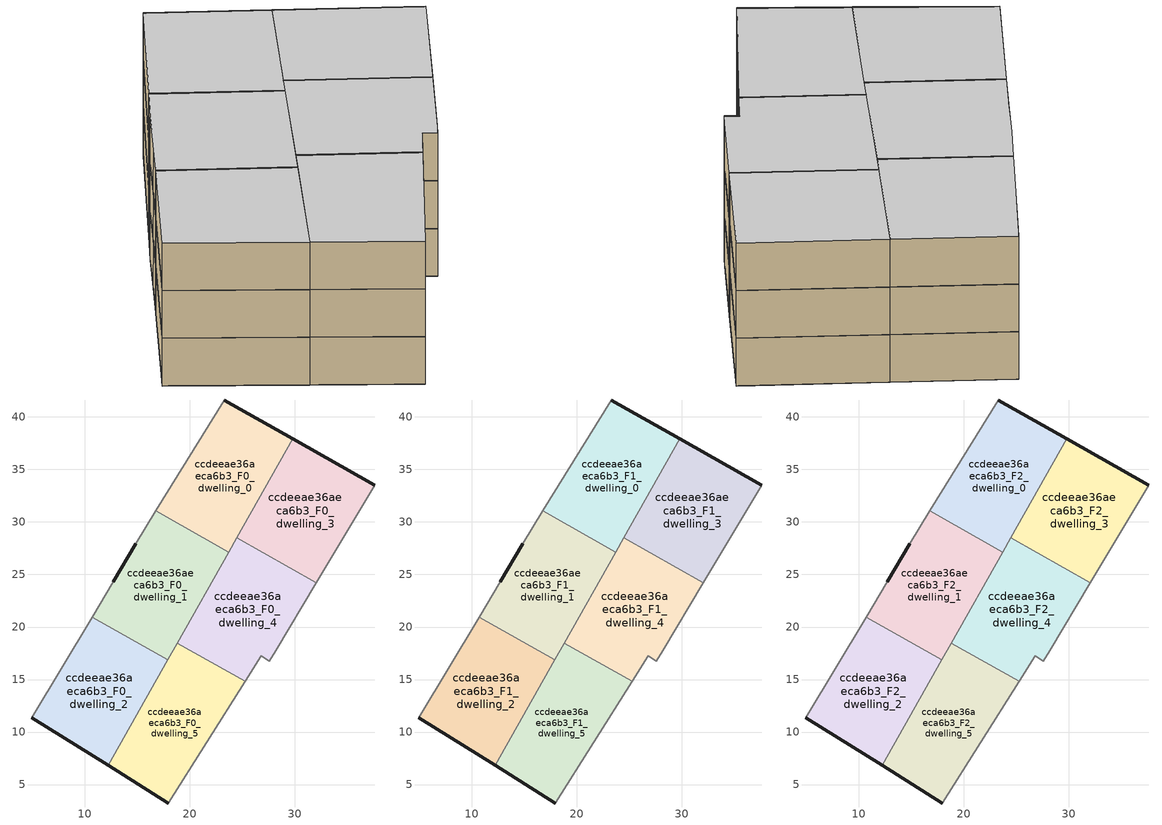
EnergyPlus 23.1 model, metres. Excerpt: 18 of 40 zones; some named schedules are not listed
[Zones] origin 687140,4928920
ccdeeae36aeca6b3_F0_dwelling_0
 floor ground (EU_floor_Construction): 23.72,27.13 29.82,37.92 23.31,41.61 16.79,31.05 z0
 wall outside (EU_wall_Construction): 23.31,41.61 29.82,37.92 z0:3
 wall to ccdeeae36aeca6b3_F0_dwelling_1 (EU_wall_Construction): 23.72,27.13 16.79,31.05 z0:3
 wall adiabatic (EU_wall_Construction): 16.79,31.05 23.31,41.61 z0:3
 wall to ccdeeae36aeca6b3_F0_dwelling_3 (EU_wall_Construction): 29.82,37.92 24.49,28.49 z0:3
 wall to ccdeeae36aeca6b3_F0_dwelling_4 (EU_wall_Construction): 24.49,28.49 23.72,27.13 z0:3
ccdeeae36aeca6b3_F0_dwelling_1
 floor ground (EU_floor_Construction): 17.92,16.87 23.72,27.13 16.79,31.05 14.88,27.95 12.74,24.31 10.72,20.95 z0
 wall outside (EU_wall_Construction): 12.74,24.31 14.88,27.95 z0:3
 wall to ccdeeae36aeca6b3_F0_dwelling_2 (EU_wall_Construction): 17.92,16.87 10.72,20.95 z0:3
 wall adiabatic (EU_wall_Construction): 10.72,20.95 12.74,24.31 / 14.88,27.95 16.79,31.05 z0:3
 wall to ccdeeae36aeca6b3_F0_dwelling_4 (EU_wall_Construction): 23.72,27.13 18.83,18.47 z0:3
 wall to ccdeeae36aeca6b3_F0_dwelling_5 (EU_wall_Construction): 18.83,18.47 17.92,16.87 z0:3
ccdeeae36aeca6b3_F0_dwelling_2
 floor ground (EU_floor_Construction): 12.24,6.82 17.92,16.87 10.72,20.95 4.95,11.38 z0
 wall outside (EU_wall_Construction): 12.24,6.82 4.95,11.38 z0:3
 wall adiabatic (EU_wall_Construction): 4.95,11.38 10.72,20.95 z0:3
 wall to ccdeeae36aeca6b3_F0_dwelling_5 (EU_wall_Construction): 17.92,16.87 12.24,6.82 z0:3
ccdeeae36aeca6b3_F0_dwelling_3
 floor ground (EU_floor_Construction): 32.07,24.21 37.65,33.49 29.82,37.92 24.49,28.49 z0
 wall outside (EU_wall_Construction): 29.82,37.92 37.65,33.49 z0:3
 wall to ccdeeae36aeca6b3_F0_dwelling_4 (EU_wall_Construction): 32.07,24.21 24.49,28.49 z0:3
 wall adiabatic (EU_wall_Construction): 37.65,33.49 32.07,24.21 z0:3
ccdeeae36aeca6b3_F0_dwelling_4
 floor ground (EU_floor_Construction): 28.19,17.75 32.07,24.21 24.49,28.49 18.83,18.47 25.28,14.83 26.82,17.25 27.57,16.75 z0
 wall adiabatic (EU_wall_Construction): 32.07,24.21 28.19,17.75 27.57,16.75 26.82,17.25 25.28,14.83 z0:3
 wall to ccdeeae36aeca6b3_F0_dwelling_5 (EU_wall_Construction): 25.28,14.83 18.83,18.47 z0:3
ccdeeae36aeca6b3_F0_dwelling_5
 floor ground (EU_floor_Construction): 17.94,3.25 25.28,14.83 18.83,18.47 12.24,6.82 z0
 wall outside (EU_wall_Construction): 17.94,3.25 12.24,6.82 z0:3
 wall adiabatic (EU_wall_Construction): 25.28,14.83 17.94,3.25 z0:3
ccdeeae36aeca6b3_F1_dwelling_0
 floor to ccdeeae36aeca6b3_F0_dwelling_0 (EU_floor_Construction): 23.72,27.13 29.82,37.92 23.31,41.61 16.79,31.05 z3
 wall outside (EU_wall_Construction): 23.31,41.61 29.82,37.92 z3:6
 wall to ccdeeae36aeca6b3_F1_dwelling_1 (EU_wall_Construction): 23.72,27.13 16.79,31.05 z3:6
 wall adiabatic (EU_wall_Construction): 16.79,31.05 23.31,41.61 z3:6
 wall to ccdeeae36aeca6b3_F1_dwelling_3 (EU_wall_Construction): 29.82,37.92 24.49,28.49 z3:6
 wall to ccdeeae36aeca6b3_F1_dwelling_4 (EU_wall_Construction): 24.49,28.49 23.72,27.13 z3:6
ccdeeae36aeca6b3_F1_dwelling_1
 floor to ccdeeae36aeca6b3_F0_dwelling_1 (EU_floor_Construction): 17.92,16.87 23.72,27.13 16.79,31.05 14.88,27.95 12.74,24.31 10.72,20.95 z3
 wall outside (EU_wall_Construction): 12.74,24.31 14.88,27.95 z3:6
 wall to ccdeeae36aeca6b3_F1_dwelling_2 (EU_wall_Construction): 17.92,16.87 10.72,20.95 z3:6
 wall adiabatic (EU_wall_Construction): 10.72,20.95 12.74,24.31 / 14.88,27.95 16.79,31.05 z3:6
 wall to ccdeeae36aeca6b3_F1_dwelling_4 (EU_wall_Construction): 23.72,27.13 18.83,18.47 z3:6
 wall to ccdeeae36aeca6b3_F1_dwelling_5 (EU_wall_Construction): 18.83,18.47 17.92,16.87 z3:6
ccdeeae36aeca6b3_F1_dwelling_2
 floor to ccdeeae36aeca6b3_F0_dwelling_2 (EU_floor_Construction): 12.24,6.82 17.92,16.87 10.72,20.95 4.95,11.38 z3
 wall outside (EU_wall_Construction): 12.24,6.82 4.95,11.38 z3:6
 wall adiabatic (EU_wall_Construction): 4.95,11.38 10.72,20.95 z3:6
 wall to ccdeeae36aeca6b3_F1_dwelling_5 (EU_wall_Construction): 17.92,16.87 12.24,6.82 z3:6
ccdeeae36aeca6b3_F1_dwelling_3
 floor to ccdeeae36aeca6b3_F0_dwelling_3 (EU_floor_Construction): 32.07,24.21 37.65,33.49 29.82,37.92 24.49,28.49 z3
 wall outside (EU_wall_Construction): 29.82,37.92 37.65,33.49 z3:6
 wall to ccdeeae36aeca6b3_F1_dwelling_4 (EU_wall_Construction): 32.07,24.21 24.49,28.49 z3:6
 wall adiabatic (EU_wall_Construction): 37.65,33.49 32.07,24.21 z3:6
ccdeeae36aeca6b3_F1_dwelling_4
 floor to ccdeeae36aeca6b3_F0_dwelling_4 (EU_floor_Construction): 28.19,17.75 32.07,24.21 24.49,28.49 18.83,18.47 25.28,14.83 26.82,17.25 27.57,16.75 z3
 wall adiabatic (EU_wall_Construction): 32.07,24.21 28.19,17.75 27.57,16.75 26.82,17.25 25.28,14.83 z3:6
 wall to ccdeeae36aeca6b3_F1_dwelling_5 (EU_wall_Construction): 25.28,14.83 18.83,18.47 z3:6
ccdeeae36aeca6b3_F1_dwelling_5
 floor to ccdeeae36aeca6b3_F0_dwelling_5 (EU_floor_Construction): 17.94,3.25 25.28,14.83 18.83,18.47 12.24,6.82 z3
 wall outside (EU_wall_Construction): 17.94,3.25 12.24,6.82 z3:6
 wall adiabatic (EU_wall_Construction): 25.28,14.83 17.94,3.25 z3:6
ccdeeae36aeca6b3_F2_dwelling_0
 floor to ccdeeae36aeca6b3_F1_dwelling_0 (EU_floor_Construction): 23.72,27.13 29.82,37.92 23.31,41.61 16.79,31.05 z6
 wall outside (EU_wall_Construction): 23.31,41.61 29.82,37.92 z6:9
 wall to ccdeeae36aeca6b3_F2_dwelling_1 (EU_wall_Construction): 23.72,27.13 16.79,31.05 z6:9
 wall adiabatic (EU_wall_Construction): 16.79,31.05 23.31,41.61 z6:9
 wall to ccdeeae36aeca6b3_F2_dwelling_3 (EU_wall_Construction): 29.82,37.92 24.49,28.49 z6:9
 wall to ccdeeae36aeca6b3_F2_dwelling_4 (EU_wall_Construction): 24.49,28.49 23.72,27.13 z6:9
 ceiling to ccdeeae36aeca6b3_F3_dwelling_0 (EU_floor_Construction): 29.82,37.92 23.72,27.13 16.79,31.05 23.31,41.61 z9
ccdeeae36aeca6b3_F2_dwelling_1
 floor to ccdeeae36aeca6b3_F1_dwelling_1 (EU_floor_Construction): 17.92,16.87 23.72,27.13 16.79,31.05 14.88,27.95 12.74,24.31 10.72,20.95 z6
 wall outside (EU_wall_Construction): 12.74,24.31 14.88,27.95 z6:9
 wall to ccdeeae36aeca6b3_F2_dwelling_2 (EU_wall_Construction): 17.92,16.87 10.72,20.95 z6:9
 wall adiabatic (EU_wall_Construction): 10.72,20.95 12.74,24.31 / 14.88,27.95 16.79,31.05 z6:9
 wall to ccdeeae36aeca6b3_F2_dwelling_4 (EU_wall_Construction): 23.72,27.13 18.83,18.47 z6:9
 wall to ccdeeae36aeca6b3_F2_dwelling_5 (EU_wall_Construction): 18.83,18.47 17.92,16.87 z6:9
 ceiling to ccdeeae36aeca6b3_F3_dwelling_1 (EU_floor_Construction): 23.72,27.13 17.92,16.87 10.72,20.95 12.74,24.31 14.88,27.95 16.79,31.05 z9
ccdeeae36aeca6b3_F2_dwelling_2
 floor to ccdeeae36aeca6b3_F1_dwelling_2 (EU_floor_Construction): 12.24,6.82 17.92,16.87 10.72,20.95 4.95,11.38 z6
 wall outside (EU_wall_Construction): 12.24,6.82 4.95,11.38 z6:9
 wall adiabatic (EU_wall_Construction): 4.95,11.38 10.72,20.95 z6:9
 wall to ccdeeae36aeca6b3_F2_dwelling_5 (EU_wall_Construction): 17.92,16.87 12.24,6.82 z6:9
 ceiling to ccdeeae36aeca6b3_F3_dwelling_2 (EU_floor_Construction): 17.92,16.87 12.24,6.82 4.95,11.38 10.72,20.95 z9
ccdeeae36aeca6b3_F2_dwelling_3
 floor to ccdeeae36aeca6b3_F1_dwelling_3 (EU_floor_Construction): 32.07,24.21 37.65,33.49 29.82,37.92 24.49,28.49 z6
 wall outside (EU_wall_Construction): 29.82,37.92 37.65,33.49 z6:9
 wall to ccdeeae36aeca6b3_F2_dwelling_4 (EU_wall_Construction): 32.07,24.21 24.49,28.49 z6:9
 wall adiabatic (EU_wall_Construction): 37.65,33.49 32.07,24.21 z6:9
 ceiling to ccdeeae36aeca6b3_F3_dwelling_3 (EU_floor_Construction): 37.65,33.49 32.07,24.21 24.49,28.49 29.82,37.92 z9
ccdeeae36aeca6b3_F2_dwelling_4
 floor to ccdeeae36aeca6b3_F1_dwelling_4 (EU_floor_Construction): 28.19,17.75 32.07,24.21 24.49,28.49 18.83,18.47 25.28,14.83 26.82,17.25 27.57,16.75 z6
 wall adiabatic (EU_wall_Construction): 32.07,24.21 28.19,17.75 27.57,16.75 26.82,17.25 25.28,14.83 z6:9
 wall to ccdeeae36aeca6b3_F2_dwelling_5 (EU_wall_Construction): 25.28,14.83 18.83,18.47 z6:9
 ceiling to ccdeeae36aeca6b3_F3_dwelling_4 (EU_floor_Construction): 32.07,24.21 28.19,17.75 27.57,16.75 26.82,17.25 25.28,14.83 18.83,18.47 24.49,28.49 z9
ccdeeae36aeca6b3_F2_dwelling_5
 floor to ccdeeae36aeca6b3_F1_dwelling_5 (EU_floor_Construction): 17.94,3.25 25.28,14.83 18.83,18.47 12.24,6.82 z6
 wall outside (EU_wall_Construction): 17.94,3.25 12.24,6.82 z6:9
 wall adiabatic (EU_wall_Construction): 25.28,14.83 17.94,3.25 z6:9
 ceiling to ccdeeae36aeca6b3_F3_dwelling_5 (EU_floor_Construction): 25.28,14.83 17.94,3.25 12.24,6.82 18.83,18.47 z9
[Building]
EU S2 Campaign: North Axis=0; Terrain=City; Solar Distribution=FullExterior
[Site:Location]
Bologna: Latitude=44.5; Longitude=11.25; Time Zone=1; Elevation=37
[SizingPeriod:WeatherFileDays]
AnnualSizingPeriod: Begin Month=1; Begin Day of Month=1; End Month=12; End Day of Month=31; Day of Week for Start Day=Monday; Use Weather File Daylight Saving Period=No; Use Weather File Rain and Snow Indicators=No
[MATERIAL]
EU_InternalMass_Material: Roughness=MediumRough; Thickness=0.1; Conductivity=1; Density=1800; Specific Heat=900; Thermal Absorptance=0.9; Solar Absorptance=0.7; Visible Absorptance=0.7
[MATERIAL:NOMASS] Roughness=MediumRough; Thermal Absorptance=0.9; Solar Absorptance=0.7; Visible Absorptance=0.7
Name | Thermal Resistance
EU_wall_NoMass | 0.890213
EU_floor_NoMass | 0.79516
[CONSTRUCTION]
EU_wall_Construction: EU_wall_NoMass
EU_floor_Construction: EU_floor_NoMass
EU_InternalMass_Construction: EU_InternalMass_Material
[ZONE] Type=1; Multiplier=1; Ceiling Height=autocalculate; Floor Area=autocalculate; Part of Total Floor Area=Yes
Name | Volume
ccdeeae36aeca6b3_F0_dwelling_0; ccdeeae36aeca6b3_F1_dwelling_0; ccdeeae36aeca6b3_F2_dwelling_0 | 287.355
ccdeeae36aeca6b3_F0_dwelling_1; ccdeeae36aeca6b3_F1_dwelling_1; ccdeeae36aeca6b3_F2_dwelling_1 | 287.347
ccdeeae36aeca6b3_F0_dwelling_2; ccdeeae36aeca6b3_F1_dwelling_2; ccdeeae36aeca6b3_F2_dwelling_2 | 287.35
ccdeeae36aeca6b3_F0_dwelling_3; ccdeeae36aeca6b3_F1_dwelling_3; ccdeeae36aeca6b3_F2_dwelling_3 | 287.332
ccdeeae36aeca6b3_F0_dwelling_4; ccdeeae36aeca6b3_F1_dwelling_4; ccdeeae36aeca6b3_F2_dwelling_4 | 287.322
ccdeeae36aeca6b3_F0_dwelling_5; ccdeeae36aeca6b3_F1_dwelling_5; ccdeeae36aeca6b3_F2_dwelling_5 | 287.315
[INTERNALMASS] Construction=EU_InternalMass_Construction
Name | Zone or ZoneList | Surface Area
ccdeeae36aeca6b3_F0_dwelling_0_EU_InternalMass | ccdeeae36aeca6b3_F0_dwelling_0 | 95.7849
ccdeeae36aeca6b3_F0_dwelling_1_EU_InternalMass | ccdeeae36aeca6b3_F0_dwelling_1 | 95.7827
ccdeeae36aeca6b3_F0_dwelling_2_EU_InternalMass | ccdeeae36aeca6b3_F0_dwelling_2 | 95.7835
ccdeeae36aeca6b3_F0_dwelling_3_EU_InternalMass | ccdeeae36aeca6b3_F0_dwelling_3 | 95.7775
ccdeeae36aeca6b3_F0_dwelling_4_EU_InternalMass | ccdeeae36aeca6b3_F0_dwelling_4 | 95.774
ccdeeae36aeca6b3_F0_dwelling_5_EU_InternalMass | ccdeeae36aeca6b3_F0_dwelling_5 | 95.7714
ccdeeae36aeca6b3_F1_dwelling_0_EU_InternalMass | ccdeeae36aeca6b3_F1_dwelling_0 | 95.7849
ccdeeae36aeca6b3_F1_dwelling_1_EU_InternalMass | ccdeeae36aeca6b3_F1_dwelling_1 | 95.7827
ccdeeae36aeca6b3_F1_dwelling_2_EU_InternalMass | ccdeeae36aeca6b3_F1_dwelling_2 | 95.7835
ccdeeae36aeca6b3_F1_dwelling_3_EU_InternalMass | ccdeeae36aeca6b3_F1_dwelling_3 | 95.7775
ccdeeae36aeca6b3_F1_dwelling_4_EU_InternalMass | ccdeeae36aeca6b3_F1_dwelling_4 | 95.774
ccdeeae36aeca6b3_F1_dwelling_5_EU_InternalMass | ccdeeae36aeca6b3_F1_dwelling_5 | 95.7714
ccdeeae36aeca6b3_F2_dwelling_0_EU_InternalMass | ccdeeae36aeca6b3_F2_dwelling_0 | 95.7849
ccdeeae36aeca6b3_F2_dwelling_1_EU_InternalMass | ccdeeae36aeca6b3_F2_dwelling_1 | 95.7827
ccdeeae36aeca6b3_F2_dwelling_2_EU_InternalMass | ccdeeae36aeca6b3_F2_dwelling_2 | 95.7835
ccdeeae36aeca6b3_F2_dwelling_3_EU_InternalMass | ccdeeae36aeca6b3_F2_dwelling_3 | 95.7775
ccdeeae36aeca6b3_F2_dwelling_4_EU_InternalMass | ccdeeae36aeca6b3_F2_dwelling_4 | 95.774
ccdeeae36aeca6b3_F2_dwelling_5_EU_InternalMass | ccdeeae36aeca6b3_F2_dwelling_5 | 95.7714
[OTHEREQUIPMENT] Fuel Type=Electricity; Design Level Calculation Method=Watts/Area; Power per Zone Floor Area=1; Fraction Latent=0; Fraction Radiant=0; Fraction Lost=0; Carbon Dioxide Generation Rate=0; EndUse Subcategory=EU_Step8_InternalGains
Name | Zone or ZoneList or Space or SpaceList | Schedule
EU_Step8_InternalGain_ccdeeae36aeca6b3_F0_dwelling_0_f000 | ccdeeae36aeca6b3_F0_dwelling_0 | EU_Step8_GainSchedule_ccdeeae36aeca6b3_F0_dwelling_0_f000
EU_Step8_InternalGain_ccdeeae36aeca6b3_F0_dwelling_1_f000 | ccdeeae36aeca6b3_F0_dwelling_1 | EU_Step8_GainSchedule_ccdeeae36aeca6b3_F0_dwelling_1_f000
EU_Step8_InternalGain_ccdeeae36aeca6b3_F0_dwelling_2_f000 | ccdeeae36aeca6b3_F0_dwelling_2 | EU_Step8_GainSchedule_ccdeeae36aeca6b3_F0_dwelling_2_f000
EU_Step8_InternalGain_ccdeeae36aeca6b3_F0_dwelling_3_f000 | ccdeeae36aeca6b3_F0_dwelling_3 | EU_Step8_GainSchedule_ccdeeae36aeca6b3_F0_dwelling_3_f000
EU_Step8_InternalGain_ccdeeae36aeca6b3_F0_dwelling_4_f000 | ccdeeae36aeca6b3_F0_dwelling_4 | EU_Step8_GainSchedule_ccdeeae36aeca6b3_F0_dwelling_4_f000
EU_Step8_InternalGain_ccdeeae36aeca6b3_F0_dwelling_5_f000 | ccdeeae36aeca6b3_F0_dwelling_5 | EU_Step8_GainSchedule_ccdeeae36aeca6b3_F0_dwelling_5_f000
EU_Step8_InternalGain_ccdeeae36aeca6b3_F1_dwelling_0_f000 | ccdeeae36aeca6b3_F1_dwelling_0 | EU_Step8_GainSchedule_ccdeeae36aeca6b3_F1_dwelling_0_f000
EU_Step8_InternalGain_ccdeeae36aeca6b3_F1_dwelling_1_f000 | ccdeeae36aeca6b3_F1_dwelling_1 | EU_Step8_GainSchedule_ccdeeae36aeca6b3_F1_dwelling_1_f000
EU_Step8_InternalGain_ccdeeae36aeca6b3_F1_dwelling_2_f000 | ccdeeae36aeca6b3_F1_dwelling_2 | EU_Step8_GainSchedule_ccdeeae36aeca6b3_F1_dwelling_2_f000
EU_Step8_InternalGain_ccdeeae36aeca6b3_F1_dwelling_3_f000 | ccdeeae36aeca6b3_F1_dwelling_3 | EU_Step8_GainSchedule_ccdeeae36aeca6b3_F1_dwelling_3_f000
EU_Step8_InternalGain_ccdeeae36aeca6b3_F1_dwelling_4_f000 | ccdeeae36aeca6b3_F1_dwelling_4 | EU_Step8_GainSchedule_ccdeeae36aeca6b3_F1_dwelling_4_f000
EU_Step8_InternalGain_ccdeeae36aeca6b3_F1_dwelling_5_f000 | ccdeeae36aeca6b3_F1_dwelling_5 | EU_Step8_GainSchedule_ccdeeae36aeca6b3_F1_dwelling_5_f000
EU_Step8_InternalGain_ccdeeae36aeca6b3_F2_dwelling_0_f000 | ccdeeae36aeca6b3_F2_dwelling_0 | EU_Step8_GainSchedule_ccdeeae36aeca6b3_F2_dwelling_0_f000
EU_Step8_InternalGain_ccdeeae36aeca6b3_F2_dwelling_1_f000 | ccdeeae36aeca6b3_F2_dwelling_1 | EU_Step8_GainSchedule_ccdeeae36aeca6b3_F2_dwelling_1_f000
EU_Step8_InternalGain_ccdeeae36aeca6b3_F2_dwelling_2_f000 | ccdeeae36aeca6b3_F2_dwelling_2 | EU_Step8_GainSchedule_ccdeeae36aeca6b3_F2_dwelling_2_f000
EU_Step8_InternalGain_ccdeeae36aeca6b3_F2_dwelling_3_f000 | ccdeeae36aeca6b3_F2_dwelling_3 | EU_Step8_GainSchedule_ccdeeae36aeca6b3_F2_dwelling_3_f000
EU_Step8_InternalGain_ccdeeae36aeca6b3_F2_dwelling_4_f000 | ccdeeae36aeca6b3_F2_dwelling_4 | EU_Step8_GainSchedule_ccdeeae36aeca6b3_F2_dwelling_4_f000
EU_Step8_InternalGain_ccdeeae36aeca6b3_F2_dwelling_5_f000 | ccdeeae36aeca6b3_F2_dwelling_5 | EU_Step8_GainSchedule_ccdeeae36aeca6b3_F2_dwelling_5_f000
[ZONEVENTILATION:DESIGNFLOWRATE] Schedule=EU_AlwaysOn; Design Flow Rate Calculation Method=AirChanges/Hour; Air Changes per Hour=0.718634; Ventilation Type=Natural; Fan Pressure Rise=0; Fan Total Efficiency=1; Constant Term Coefficient=1; Temperature Term Coefficient=0; Velocity Term Coefficient=0; Velocity Squared Term Coefficient=0; Minimum Indoor Temperature=-100; Maximum Indoor Temperature=100; Delta Temperature=-100; Minimum Outdoor Temperature=-100; Maximum Outdoor Temperature=100; Maximum Wind Speed=40
Name | Zone or ZoneList or Space or SpaceList
EU_ConstantAir_ccdeeae36aeca6b3_F0_dwelling_0 | ccdeeae36aeca6b3_F0_dwelling_0
EU_ConstantAir_ccdeeae36aeca6b3_F0_dwelling_1 | ccdeeae36aeca6b3_F0_dwelling_1
EU_ConstantAir_ccdeeae36aeca6b3_F0_dwelling_2 | ccdeeae36aeca6b3_F0_dwelling_2
EU_ConstantAir_ccdeeae36aeca6b3_F0_dwelling_3 | ccdeeae36aeca6b3_F0_dwelling_3
EU_ConstantAir_ccdeeae36aeca6b3_F0_dwelling_4 | ccdeeae36aeca6b3_F0_dwelling_4
EU_ConstantAir_ccdeeae36aeca6b3_F0_dwelling_5 | ccdeeae36aeca6b3_F0_dwelling_5
EU_ConstantAir_ccdeeae36aeca6b3_F1_dwelling_0 | ccdeeae36aeca6b3_F1_dwelling_0
EU_ConstantAir_ccdeeae36aeca6b3_F1_dwelling_1 | ccdeeae36aeca6b3_F1_dwelling_1
EU_ConstantAir_ccdeeae36aeca6b3_F1_dwelling_2 | ccdeeae36aeca6b3_F1_dwelling_2
EU_ConstantAir_ccdeeae36aeca6b3_F1_dwelling_3 | ccdeeae36aeca6b3_F1_dwelling_3
EU_ConstantAir_ccdeeae36aeca6b3_F1_dwelling_4 | ccdeeae36aeca6b3_F1_dwelling_4
EU_ConstantAir_ccdeeae36aeca6b3_F1_dwelling_5 | ccdeeae36aeca6b3_F1_dwelling_5
EU_ConstantAir_ccdeeae36aeca6b3_F2_dwelling_0 | ccdeeae36aeca6b3_F2_dwelling_0
EU_ConstantAir_ccdeeae36aeca6b3_F2_dwelling_1 | ccdeeae36aeca6b3_F2_dwelling_1
EU_ConstantAir_ccdeeae36aeca6b3_F2_dwelling_2 | ccdeeae36aeca6b3_F2_dwelling_2
EU_ConstantAir_ccdeeae36aeca6b3_F2_dwelling_3 | ccdeeae36aeca6b3_F2_dwelling_3
EU_ConstantAir_ccdeeae36aeca6b3_F2_dwelling_4 | ccdeeae36aeca6b3_F2_dwelling_4
EU_ConstantAir_ccdeeae36aeca6b3_F2_dwelling_5 | ccdeeae36aeca6b3_F2_dwelling_5
[HVACTEMPLATE:THERMOSTAT] Constant Heating Setpoint=20; Constant Cooling Setpoint=50
EU_HeatOnly_ccdeeae36aeca6b3_F0_dwelling_0; EU_HeatOnly_ccdeeae36aeca6b3_F0_dwelling_1; EU_HeatOnly_ccdeeae36aeca6b3_F0_dwelling_2; EU_HeatOnly_ccdeeae36aeca6b3_F0_dwelling_3; EU_HeatOnly_ccdeeae36aeca6b3_F0_dwelling_4; EU_HeatOnly_ccdeeae36aeca6b3_F0_dwelling_5; EU_HeatOnly_ccdeeae36aeca6b3_F1_dwelling_0; EU_HeatOnly_ccdeeae36aeca6b3_F1_dwelling_1; EU_HeatOnly_ccdeeae36aeca6b3_F1_dwelling_2; EU_HeatOnly_ccdeeae36aeca6b3_F1_dwelling_3; EU_HeatOnly_ccdeeae36aeca6b3_F1_dwelling_4; EU_HeatOnly_ccdeeae36aeca6b3_F1_dwelling_5; EU_HeatOnly_ccdeeae36aeca6b3_F2_dwelling_0; EU_HeatOnly_ccdeeae36aeca6b3_F2_dwelling_1; EU_HeatOnly_ccdeeae36aeca6b3_F2_dwelling_2; EU_HeatOnly_ccdeeae36aeca6b3_F2_dwelling_3; EU_HeatOnly_ccdeeae36aeca6b3_F2_dwelling_4; EU_HeatOnly_ccdeeae36aeca6b3_F2_dwelling_5; EU_HeatOnly_ccdeeae36aeca6b3_F3_dwelling_0; EU_HeatOnly_ccdeeae36aeca6b3_F3_dwelling_1; EU_HeatOnly_ccdeeae36aeca6b3_F3_dwelling_2; EU_HeatOnly_ccdeeae36aeca6b3_F3_dwelling_3; EU_HeatOnly_ccdeeae36aeca6b3_F3_dwelling_4; EU_HeatOnly_ccdeeae36aeca6b3_F3_dwelling_5; EU_HeatOnly_ccdeeae36aeca6b3_F4_dwelling_0; EU_HeatOnly_ccdeeae36aeca6b3_F4_dwelling_1; EU_HeatOnly_ccdeeae36aeca6b3_F4_dwelling_2; EU_HeatOnly_ccdeeae36aeca6b3_F4_dwelling_3; EU_HeatOnly_ccdeeae36aeca6b3_F4_dwelling_4; EU_HeatOnly_ccdeeae36aeca6b3_F4_dwelling_5; EU_HeatOnly_ccdeeae36aeca6b3_F5_dwelling_0; EU_HeatOnly_ccdeeae36aeca6b3_F5_dwelling_1; EU_HeatOnly_ccdeeae36aeca6b3_F5_dwelling_2; EU_HeatOnly_ccdeeae36aeca6b3_F5_dwelling_3; EU_HeatOnly_ccdeeae36aeca6b3_F5_dwelling_4; EU_HeatOnly_ccdeeae36aeca6b3_F6_dwelling_0; EU_HeatOnly_ccdeeae36aeca6b3_F6_dwelling_1; EU_HeatOnly_ccdeeae36aeca6b3_F6_dwelling_2; EU_HeatOnly_ccdeeae36aeca6b3_F6_dwelling_3; EU_HeatOnly_ccdeeae36aeca6b3_F6_dwelling_4
[HVACTEMPLATE:ZONE:IDEALLOADSAIRSYSTEM] System Availability Schedule=EU_AlwaysOn; Maximum Heating Supply Air Temperature=50; Minimum Cooling Supply Air Temperature=13; Maximum Heating Supply Air Humidity Ratio=0.0156; Minimum Cooling Supply Air Humidity Ratio=0.0077; Heating Limit=NoLimit; Cooling Limit=NoLimit; Heating Availability Schedule=EU_AlwaysOn; Cooling Availability Schedule=EU_CoolingOff; Dehumidification Control Type=ConstantSensibleHeatRatio; Cooling Sensible Heat Ratio=0.7; Dehumidification Setpoint=60; Humidification Control Type=None; Humidification Setpoint=30; Outdoor Air Method=None; Outdoor Air Flow Rate per Person=0.00944; Outdoor Air Flow Rate per Zone Floor Area=0; Outdoor Air Flow Rate per Zone=0; Demand Controlled Ventilation Type=None; Outdoor Air Economizer Type=NoEconomizer; Heat Recovery Type=None; Sensible Heat Recovery Effectiveness=0.7; Latent Heat Recovery Effectiveness=0.65
Name | Template Thermostat
ccdeeae36aeca6b3_F0_dwelling_0 | EU_HeatOnly_ccdeeae36aeca6b3_F0_dwelling_0
ccdeeae36aeca6b3_F0_dwelling_1 | EU_HeatOnly_ccdeeae36aeca6b3_F0_dwelling_1
ccdeeae36aeca6b3_F0_dwelling_2 | EU_HeatOnly_ccdeeae36aeca6b3_F0_dwelling_2
ccdeeae36aeca6b3_F0_dwelling_3 | EU_HeatOnly_ccdeeae36aeca6b3_F0_dwelling_3
